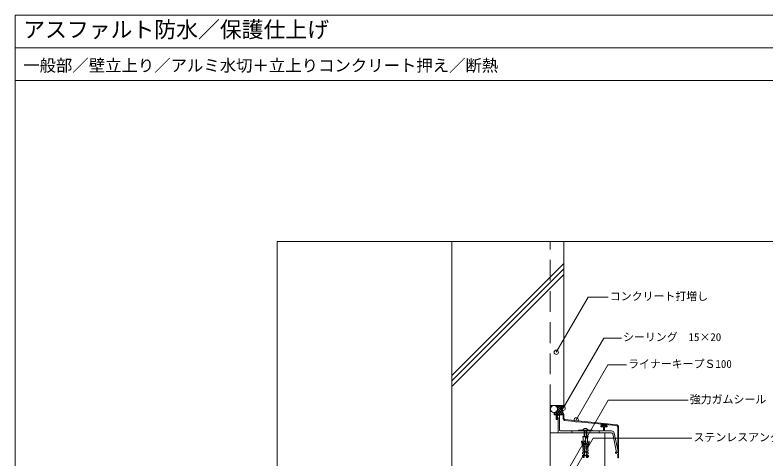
# Model space of a CAD drawing. Units: millimetres, scale not verified. Extents: x -1380 to 1380, y -955 to 955.
# Drawn here: x -1380 to -5, y 142 to 955 of the extents above; entities that cross this region are included whole.
import ezdxf
from ezdxf.enums import TextEntityAlignment as Align

# ---------------------------------------------------------------- set-up
doc = ezdxf.new("R2010")
doc.units = ezdxf.units.MM
doc.header["$LTSCALE"] = 3
doc.linetypes.add('USER1', pattern=[19.05, 12.7, -6.35])
for name, color, linetype, lineweight in [('0-0_0', 7, 'Continuous', 9), ('0-1_HATCH', 9, 'Continuous', 18), ('0-3_KUTAI', 3, 'Continuous', 18), ('0-4_BOUSUI', 1, 'Continuous', 18), ('0-5_MOJI', 7, 'Continuous', 18), ('0-7_KANAMONO_SCREW', 4, 'Continuous', 18), ('0-B_WAKU', 7, 'Continuous', 18), ('0-C_KASAGI', 150, 'Continuous', 18)]:
    doc.layers.add(name, color=color, linetype=linetype, lineweight=lineweight)
doc.styles.add('ＭＳ ゴシック', font='')
doc.styles.get('ＭＳ ゴシック').set_extended_font_data('MS Gothic')

msp = doc.modelspace()

# ---------------------------------------------------------------- linework, layer by layer
at = {"layer": '0-0_0', "lineweight": 18}
msp.add_line((-1379.979, 895.016), (1380.021, 895.016), dxfattribs=at)
msp.add_lwpolyline([(-899.979, -659.984), (900.021, -659.984), (900.021, 540.016), (-899.979, 540.016)], close=True, dxfattribs=at)
at = {"layer": '0-1_HATCH'}
for p, q in [((-579.979, 295.016), (-374.979, 500.016)), ((-579.979, 285.016), (-374.979, 490.016)), ((-579.979, 275.016), (-374.979, 480.016))]:
    msp.add_line(p, q, dxfattribs=at)
at = {"layer": '0-3_KUTAI'}
msp.add_line((-579.979, 540.016), (-579.979, -259.984), dxfattribs=at)
at = {"layer": '0-3_KUTAI', "linetype": 'USER1'}
msp.add_line((-399.979, 240.016), (-399.979, 540.016), dxfattribs=at)
at = {"layer": '0-3_KUTAI'}
for points in [[(-399.979, 240.016), (-374.979, 240.016), (-374.979, 540.016)], [(900.021, -409.984), (-399.979, -409.984), (-399.979, 240.016)], [(-399.979, 190.016), (-299.979, 190.016), (-299.979, -284.984)]]:
    msp.add_lwpolyline(points, dxfattribs=at)
at = {"layer": '0-4_BOUSUI'}
for p, q in [((-392.541, 239.994), (-392.556, 240.009)), ((-391.178, 239.754), (-390.922, 240.009)), ((-388.956, 224.016), (-376.569, 236.402)), ((-388.361, 238.08), (-386.431, 240.011)), ((-376.868, 228.81), (-388.068, 240.011)), ((-387.637, 229.824), (-377.447, 240.015)), ((-386.717, 235.234), (-381.939, 240.013)), ((-376.563, 224.016), (-386.501, 233.953)), ((-377.126, 233.558), (-383.579, 240.012)), ((-376.301, 237.224), (-379.091, 240.014)), ((-391.179, 226.283), (-389.288, 228.174)), ((-390.033, 224.016), (-391.179, 225.161)), ((-385.543, 224.016), (-389.537, 228.01)), ((-381.053, 224.016), (-387.338, 230.3)), ((-384.466, 224.016), (-377.186, 231.295)), ((-379.976, 224.016), (-376.521, 227.47)), ((-375.485, 224.016), (-375.166, 224.335))]:
    msp.add_line(p, q, dxfattribs=at)
msp.add_circle((-392.979, 233.516), 6.493, dxfattribs=at)
msp.add_arc((-361.699, 232.016), 15.503, 148.93423, 211.06577, dxfattribs=at)
at = {"layer": '0-5_MOJI'}
for points in [[(-293.78, 438.206), (-330.688, 438.206), (-388.89, 337.398)], [(-269.589, 363.506), (-302.039, 363.506), (-376.278, 234.92)], [(-260.337, 314.32), (-294.12, 314.32), (-352.321, 213.513)], [(-147.332, 249.413), (-293.616, 249.413), (-393.293, 76.768)], [(-140.523, 179.904), (-321.036, 179.904), (-388.778, 62.572)]]:
    msp.add_lwpolyline(points, dxfattribs=at)
for centre in [(-388.89, 337.398), (-376.278, 234.92), (-352.321, 213.513)]:
    msp.add_circle(centre, 4, dxfattribs=at)
at = {"layer": '0-7_KANAMONO_SCREW'}
for p, q in [((-337.887, 194.507), (-337.887, 183.451)), ((-336.887, 194.507), (-336.887, 183.451)), ((-333.887, 194.507), (-333.887, 183.451)), ((-332.887, 194.507), (-332.887, 183.451)), ((-339.379, 178.451), (-339.379, 183.451)), ((-336.379, 183.451), (-335.379, 178.451)), ((-335.379, 178.451), (-335.379, 183.451)), ((-334.379, 183.451), (-335.379, 178.451)), ((-331.379, 178.451), (-331.379, 183.451)), ((-340.892, 146.674), (-337.397, 146.49)), ((-329.866, 146.674), (-333.361, 146.49))]:
    msp.add_line(p, q, dxfattribs=at)
msp.add_lwpolyline([(-322.879, 194.516), (-347.879, 194.516), (-347.879, 193.516), (-322.879, 193.516)], close=True, dxfattribs=at)
for points in [[(-330.128, 151.667), (-332.073, 150.563), (-331.968, 148.566), (-329.971, 148.671), (-329.866, 146.674), (-331.759, 144.572), (-333.257, 144.493), (-334.879, 175.451), (-335.379, 175.451), (-335.879, 175.451), (-337.501, 144.493), (-338.999, 144.572), (-340.892, 146.674), (-340.787, 148.671), (-338.79, 148.566), (-338.685, 150.563), (-340.63, 151.667), (-340.526, 153.664), (-338.528, 153.559), (-338.424, 155.557), (-340.369, 156.66), (-340.264, 158.657), (-338.267, 158.552), (-338.162, 160.55), (-340.107, 161.653), (-340.002, 163.65), (-338.005, 163.546), (-337.9, 165.543), (-339.845, 166.646), (-339.741, 168.643), (-337.743, 168.539), (-337.639, 170.536), (-339.379, 171.451), (-339.379, 175.451), (-339.379, 178.451), (-340.379, 183.451), (-335.379, 183.451), (-330.379, 183.451), (-331.379, 178.451), (-331.379, 175.451)], [(-340.002, 163.65), (-341.499, 168.65), (-342.389, 173.993)], [(-341.403, 174.157), (-340.485, 168.65), (-338.939, 163.595)], [(-331.379, 175.451), (-331.379, 171.451), (-333.119, 170.536), (-333.015, 168.539), (-331.017, 168.643), (-330.913, 166.646), (-332.858, 165.543), (-332.753, 163.546), (-330.756, 163.65), (-330.651, 161.653), (-332.596, 160.55), (-332.491, 158.552), (-330.494, 158.657), (-330.389, 156.66), (-332.334, 155.557), (-332.23, 153.559), (-330.232, 153.664), (-330.128, 151.667)], [(-329.355, 174.157), (-330.273, 168.65), (-331.818, 163.595)], [(-330.756, 163.65), (-329.259, 168.65), (-328.369, 173.993)], [(-337.248, 149.32), (-335.379, 147.51), (-333.51, 149.32)]]:
    msp.add_lwpolyline(points, dxfattribs=at)
for centre, radius, start, end in [((-336.882, 194.387), 3, 128.61458, 177.54109), ((-335.379, 192.516), 5.4, 51.3178, 128.6822), ((-333.876, 194.387), 3, 2.45891, 51.38542), ((-341.896, 174.075), 0.5, 9.46232, 189.46231), ((-328.862, 174.075), 0.5, 350.53769, 170.53768)]:
    msp.add_arc(centre, radius, start, end, dxfattribs=at)
at = {"layer": '0-B_WAKU'}
for points in [[(1380.021, 835.016), (-1379.979, 835.016), (-1379.979, 955.016), (1380.021, 955.016)], [(-1379.979, -954.984), (1380.021, -954.984), (1380.021, 955.016), (-1379.979, 955.016)]]:
    msp.add_lwpolyline(points, close=True, dxfattribs=at)
at = {"layer": '0-C_KASAGI'}
for p, q in [((-387.254, 218.297), (-385.907, 221.328)), ((-384.079, 222.516), (-383.379, 222.516)), ((-382.879, 222.016), (-382.879, 195.016)), ((-388.147, 214.116), (-388.679, 214.116)), ((-386.086, 216.805), (-387.731, 214.338)), ((-360.379, 190.016), (-360.379, 193.516)), ((-310.379, 190.016), (-310.379, 193.516)), ((-307.379, 201.316), (-307.379, 202.316)), ((-306.879, 202.816), (-295.879, 202.816)), ((-302.879, 200.816), (-306.879, 200.816)), ((-304.053, 202.816), (-306.379, 205.141)), ((-305.176, 202.816), (-306.379, 204.019)), ((-306.298, 202.816), (-306.379, 202.896)), ((-302.931, 202.816), (-306.077, 205.962)), ((-301.808, 202.816), (-304.827, 205.835)), ((-300.686, 202.816), (-303.577, 205.707)), ((-302.379, 194.016), (-302.379, 200.316)), ((-299.563, 202.816), (-302.327, 205.58)), ((-298.441, 202.816), (-301.077, 205.452)), ((-300.379, 200.316), (-300.379, 194.016)), ((-295.879, 200.816), (-299.879, 200.816)), ((-299.879, 193.516), (-287.466, 193.516)), ((-297.318, 202.816), (-299.827, 205.324)), ((-296.379, 202.999), (-298.577, 205.197)), ((-296.379, 204.122), (-297.327, 205.069)), ((-295.379, 202.316), (-295.379, 201.316)), ((-278.455, 154.161), (-285.324, 188.013)), ((-280.379, 153.39), (-280.379, 153.759)), ((-276.914, 154.053), (-278.455, 154.161)), ((-275.479, 144.016), (-275.879, 144.016))]:
    msp.add_line(p, q, dxfattribs=at)
for points in [[(-392.979, 223.116), (-392.979, 227.016), (-391.179, 227.016), (-391.179, 224.316)], [(-389.179, 214.616), (-389.179, 222.616), (-392.479, 222.616)], [(-390.879, 224.016), (-374.979, 224.016), (-374.979, 216.016), (-372.979, 214.016), (-277.206, 204.243), (-274.979, 202.016), (-274.979, 144.516)], [(-279.524, 203.072), (-373.617, 212.673), (-376.179, 215.236), (-376.179, 222.616), (-387.879, 222.616), (-387.879, 217.116), (-386.253, 217.116)], [(-287.774, 190.016), (-385.379, 190.016), (-385.379, 218.016), (-387.071, 218.016)], [(-381.379, 193.516), (-335.879, 193.516), (-335.379, 193.016), (-334.879, 193.516), (-302.879, 193.516)], [(-279.844, 154.258), (-276.379, 154.016), (-276.379, 199.59)], [(-282.566, 189.51), (-276.379, 159.016), (-276.379, 154.552)], [(-276.379, 144.516), (-276.379, 151.016), (-279.336, 151.962)]]:
    msp.add_lwpolyline(points, dxfattribs=at)
msp.add_lwpolyline([(-296.379, 202.816), (-306.379, 202.816), (-306.379, 205.993), (-296.379, 204.973)], close=True, dxfattribs=at)
for centre, radius, start, end in [((-392.479, 223.116), 0.5, 180, 270), ((-390.879, 224.316), 0.3, 180, 270), ((-384.079, 220.516), 2, 90, 156.03751), ((-383.379, 222.016), 0.5, 0, 90), ((-388.679, 214.616), 0.5, 180, 270), ((-388.147, 214.616), 0.5, 270, 326.30993), ((-387.071, 218.216), 0.2, 156.03751, 270), ((-386.253, 216.916), 0.2, 326.30993, 90), ((-381.379, 195.016), 1.5, 180, 270), ((-306.879, 202.316), 0.5, 90, 180), ((-306.879, 201.316), 0.5, 180, 270), ((-302.879, 200.316), 0.5, 0, 90), ((-302.879, 194.016), 0.5, 270, 0), ((-299.879, 200.316), 0.5, 90, 180), ((-299.879, 194.016), 0.5, 180, 270), ((-295.879, 202.316), 0.5, 0, 90), ((-295.879, 201.316), 0.5, 270, 0), ((-287.466, 188.516), 5, 11.46953, 90), ((-279.879, 199.59), 3.5, 0, 84.17366), ((-287.774, 187.516), 2.5, 11.46953, 90), ((-279.879, 153.759), 0.5, 86, 180), ((-278.879, 153.39), 1.5, 180, 252.25913), ((-276.879, 154.552), 0.5, 266, 360), ((-275.879, 144.516), 0.5, 180, 270), ((-275.479, 144.516), 0.5, 270, 0)]:
    msp.add_arc(centre, radius, start, end, dxfattribs=at)

# ---------------------------------------------------------------- texts
at = {"layer": '0-5_MOJI', "style": 'ＭＳ ゴシック'}
for s, p in [('コンクリート打増し', (-290.78, 428.206)), ('シーリング\u300015×20', (-266.589, 353.506)), ('ライナーキープＳ100', (-257.337, 304.32)), ('強力ガムシール', (-144.332, 239.413)), ('ステンレスアングル', (-137.523, 169.904))]:
    msp.add_text(s, height=14.66, dxfattribs=at).set_placement(p, align=Align.BOTTOM_LEFT)
at = {"layer": '0-B_WAKU', "style": 'ＭＳ ゴシック'}
for s, height, p in [('アスファルト防水／保護仕上げ', 29.33, (-1364.979, 905.016)), ('一般部／壁立上り／アルミ水切＋立上りコンクリート押え／断熱', 21.99, (-1364.979, 845.016))]:
    msp.add_text(s, height=height, dxfattribs=at).set_placement(p, align=Align.BOTTOM_LEFT)

doc.saveas('drawing.dxf')
